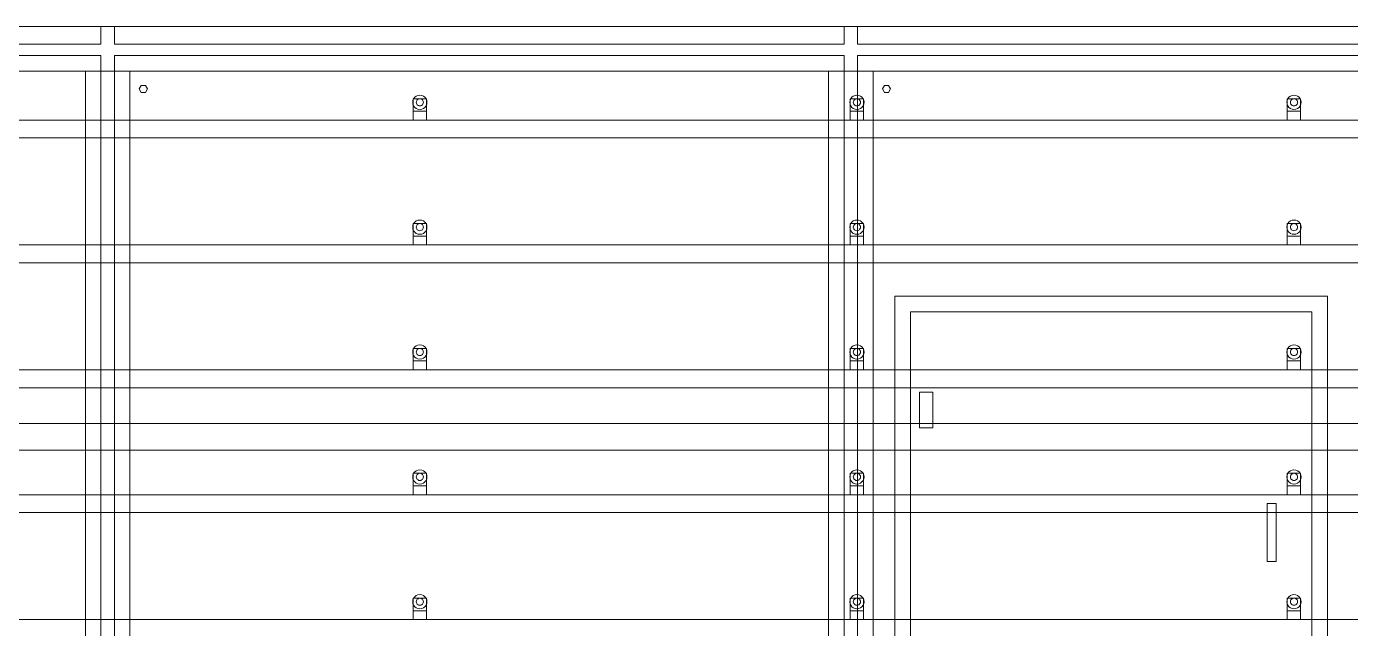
# Model space of a CAD drawing. Header units: millimetres. Extents: x -2500 to 58855, y -53268 to 6837.
# Drawn here: x 47535 to 50504, y 1650 to 3000 of the extents above; entities that cross this region are included whole.
import ezdxf

# ---------------------------------------------------------------- set-up
doc = ezdxf.new("R2010")
doc.units = ezdxf.units.MM
doc.layers.add('lateral_secador', color=7, linetype='Continuous', lineweight=0)

msp = doc.modelspace()

# ---------------------------------------------------------------- linework, layer by layer
at = {"layer": 'lateral_secador'}
for p, q in [((37717.116, 3000), (57717.116, 3000)), ((46065.449, 3000), (47702.116, 3000)), ((47702.116, 2960), (47702.116, 3000)), ((47732.116, 3000), (49368.783, 3000)), ((47732.116, 3000), (47732.116, 2960)), ((49368.783, 2960), (49368.783, 3000)), ((49398.783, 3000), (51035.449, 3000)), ((49398.783, 3000), (49398.783, 2960)), ((46065.449, 2960), (47702.116, 2960)), ((47732.116, 2960), (49368.783, 2960)), ((49398.783, 2960), (51035.449, 2960)), ((46065.449, 2935), (47702.116, 2935)), ((47702.116, 665), (47702.116, 2935)), ((47732.116, 2935), (49368.783, 2935)), ((47732.116, 2935), (47732.116, 665)), ((49368.783, 665), (49368.783, 2935)), ((49398.783, 2935), (51035.449, 2935)), ((49398.783, 2935), (49398.783, 665)), ((37717.116, 2900), (57717.116, 2900)), ((47667.116, 2900), (47767.116, 2900)), ((47667.116, 2900), (47667.116, 650)), ((47767.116, 650), (47767.116, 2900)), ((49333.783, 2900), (49433.783, 2900)), ((49333.783, 2900), (49333.783, 650)), ((49433.783, 650), (49433.783, 2900)), ((47788.116, 2860), (47792.616, 2867.794)), ((47792.616, 2852.206), (47788.116, 2860)), ((47792.616, 2867.794), (47801.616, 2867.794)), ((47801.616, 2852.206), (47792.616, 2852.206)), ((47801.616, 2867.794), (47806.116, 2860)), ((47806.116, 2860), (47801.616, 2852.206)), ((49454.783, 2860), (49459.283, 2867.794)), ((49459.283, 2852.206), (49454.783, 2860)), ((49459.283, 2867.794), (49468.283, 2867.794)), ((49468.283, 2852.206), (49459.283, 2852.206)), ((49468.283, 2867.794), (49472.783, 2860)), ((49472.783, 2860), (49468.283, 2852.206)), ((48401.661, 2834.141), (48401.116, 2830)), ((48401.116, 2830), (48401.661, 2825.859)), ((48403.259, 2838), (48401.661, 2834.141)), ((48401.661, 2825.859), (48403.259, 2822)), ((48402.116, 2838), (48432.116, 2838)), ((48402.116, 2838), (48402.116, 2810)), ((48405.802, 2841.314), (48403.259, 2838)), ((48403.259, 2822), (48405.802, 2818.686)), ((48409.116, 2843.856), (48405.802, 2841.314)), ((48412.975, 2845.455), (48409.116, 2843.856)), ((48409.388, 2832.071), (48409.116, 2830)), ((48409.116, 2830), (48409.388, 2827.929)), ((48410.188, 2834), (48409.388, 2832.071)), ((48409.388, 2827.929), (48410.188, 2826)), ((48411.459, 2835.657), (48410.188, 2834)), ((48410.188, 2826), (48411.459, 2824.343)), ((48413.116, 2836.928), (48411.459, 2835.657)), ((48411.459, 2824.343), (48413.116, 2823.072)), ((48417.116, 2846), (48412.975, 2845.455)), ((48415.045, 2837.727), (48413.116, 2836.928)), ((48413.116, 2823.072), (48415.045, 2822.273)), ((48417.116, 2838), (48415.045, 2837.727)), ((48415.045, 2822.273), (48417.116, 2822)), ((48421.257, 2845.455), (48417.116, 2846)), ((48419.186, 2837.727), (48417.116, 2838)), ((48417.116, 2822), (48419.186, 2822.273)), ((48421.116, 2836.928), (48419.186, 2837.727)), ((48419.186, 2822.273), (48421.116, 2823.072)), ((48422.773, 2835.657), (48421.116, 2836.928)), ((48421.116, 2823.072), (48422.773, 2824.343)), ((48425.116, 2843.856), (48421.257, 2845.455)), ((48424.044, 2834), (48422.773, 2835.657)), ((48422.773, 2824.343), (48424.044, 2826)), ((48424.843, 2832.071), (48424.044, 2834)), ((48424.044, 2826), (48424.843, 2827.929)), ((48425.116, 2830), (48424.843, 2832.071)), ((48424.843, 2827.929), (48425.116, 2830)), ((48428.43, 2841.314), (48425.116, 2843.856)), ((48430.972, 2838), (48428.43, 2841.314)), ((48428.43, 2818.686), (48430.972, 2822)), ((48432.571, 2834.141), (48430.972, 2838)), ((48430.972, 2822), (48432.571, 2825.859)), ((48432.116, 2810), (48432.116, 2838)), ((48433.116, 2830), (48432.571, 2834.141)), ((48432.571, 2825.859), (48433.116, 2830)), ((49381.661, 2834.141), (49381.116, 2830)), ((49381.116, 2830), (49381.661, 2825.859)), ((49383.259, 2838), (49381.661, 2834.141)), ((49381.661, 2825.859), (49383.259, 2822)), ((49382.116, 2838), (49412.116, 2838)), ((49382.116, 2838), (49382.116, 2810)), ((49385.802, 2841.314), (49383.259, 2838)), ((49383.259, 2822), (49385.802, 2818.686)), ((49389.116, 2843.856), (49385.802, 2841.314)), ((49392.975, 2845.455), (49389.116, 2843.856)), ((49389.388, 2832.071), (49389.116, 2830)), ((49389.116, 2830), (49389.388, 2827.929)), ((49390.188, 2834), (49389.388, 2832.071)), ((49389.388, 2827.929), (49390.188, 2826)), ((49391.459, 2835.657), (49390.188, 2834)), ((49390.188, 2826), (49391.459, 2824.343)), ((49393.116, 2836.928), (49391.459, 2835.657)), ((49391.459, 2824.343), (49393.116, 2823.072)), ((49397.116, 2846), (49392.975, 2845.455)), ((49395.045, 2837.727), (49393.116, 2836.928)), ((49393.116, 2823.072), (49395.045, 2822.273)), ((49397.116, 2838), (49395.045, 2837.727)), ((49395.045, 2822.273), (49397.116, 2822)), ((49401.257, 2845.455), (49397.116, 2846)), ((49399.186, 2837.727), (49397.116, 2838)), ((49397.116, 2822), (49399.186, 2822.273)), ((49401.116, 2836.928), (49399.186, 2837.727)), ((49399.186, 2822.273), (49401.116, 2823.072)), ((49402.773, 2835.657), (49401.116, 2836.928)), ((49401.116, 2823.072), (49402.773, 2824.343)), ((49405.116, 2843.856), (49401.257, 2845.455)), ((49404.044, 2834), (49402.773, 2835.657)), ((49402.773, 2824.343), (49404.044, 2826)), ((49404.843, 2832.071), (49404.044, 2834)), ((49404.044, 2826), (49404.843, 2827.929)), ((49405.116, 2830), (49404.843, 2832.071)), ((49404.843, 2827.929), (49405.116, 2830)), ((49408.43, 2841.314), (49405.116, 2843.856)), ((49410.972, 2838), (49408.43, 2841.314)), ((49408.43, 2818.686), (49410.972, 2822)), ((49412.571, 2834.141), (49410.972, 2838)), ((49410.972, 2822), (49412.571, 2825.859)), ((49412.116, 2810), (49412.116, 2838)), ((49413.116, 2830), (49412.571, 2834.141)), ((49412.571, 2825.859), (49413.116, 2830)), ((50361.661, 2834.141), (50361.116, 2830)), ((50361.116, 2830), (50361.661, 2825.859)), ((50363.259, 2838), (50361.661, 2834.141)), ((50361.661, 2825.859), (50363.259, 2822)), ((50362.116, 2838), (50392.116, 2838)), ((50362.116, 2838), (50362.116, 2810)), ((50365.802, 2841.314), (50363.259, 2838)), ((50363.259, 2822), (50365.802, 2818.686)), ((50369.116, 2843.856), (50365.802, 2841.314)), ((50372.975, 2845.455), (50369.116, 2843.856)), ((50369.388, 2832.071), (50369.116, 2830)), ((50369.116, 2830), (50369.388, 2827.929)), ((50370.188, 2834), (50369.388, 2832.071)), ((50369.388, 2827.929), (50370.188, 2826)), ((50371.459, 2835.657), (50370.188, 2834)), ((50370.188, 2826), (50371.459, 2824.343)), ((50373.116, 2836.928), (50371.459, 2835.657)), ((50371.459, 2824.343), (50373.116, 2823.072)), ((50377.116, 2846), (50372.975, 2845.455)), ((50375.045, 2837.727), (50373.116, 2836.928)), ((50373.116, 2823.072), (50375.045, 2822.273)), ((50377.116, 2838), (50375.045, 2837.727)), ((50375.045, 2822.273), (50377.116, 2822)), ((50381.257, 2845.455), (50377.116, 2846)), ((50379.186, 2837.727), (50377.116, 2838)), ((50377.116, 2822), (50379.186, 2822.273)), ((50381.116, 2836.928), (50379.186, 2837.727)), ((50379.186, 2822.273), (50381.116, 2823.072)), ((50382.773, 2835.657), (50381.116, 2836.928)), ((50381.116, 2823.072), (50382.773, 2824.343)), ((50385.116, 2843.856), (50381.257, 2845.455)), ((50384.044, 2834), (50382.773, 2835.657)), ((50382.773, 2824.343), (50384.044, 2826)), ((50384.843, 2832.071), (50384.044, 2834)), ((50384.044, 2826), (50384.843, 2827.929)), ((50385.116, 2830), (50384.843, 2832.071)), ((50384.843, 2827.929), (50385.116, 2830)), ((50388.43, 2841.314), (50385.116, 2843.856)), ((50390.972, 2838), (50388.43, 2841.314)), ((50388.43, 2818.686), (50390.972, 2822)), ((50392.571, 2834.141), (50390.972, 2838)), ((50390.972, 2822), (50392.571, 2825.859)), ((50392.116, 2810), (50392.116, 2838)), ((50393.116, 2830), (50392.571, 2834.141)), ((50392.571, 2825.859), (50393.116, 2830)), ((48402.116, 2810), (48432.116, 2810)), ((48402.116, 2810), (48402.116, 2790)), ((48405.802, 2818.686), (48409.116, 2816.144)), ((48409.116, 2816.144), (48412.975, 2814.545)), ((48412.975, 2814.545), (48417.116, 2814)), ((48417.116, 2814), (48421.257, 2814.545)), ((48421.257, 2814.545), (48425.116, 2816.144)), ((48425.116, 2816.144), (48428.43, 2818.686)), ((48432.116, 2790), (48432.116, 2810)), ((49382.116, 2810), (49412.116, 2810)), ((49382.116, 2810), (49382.116, 2790)), ((49385.802, 2818.686), (49389.116, 2816.144)), ((49389.116, 2816.144), (49392.975, 2814.545)), ((49392.975, 2814.545), (49397.116, 2814)), ((49397.116, 2814), (49401.257, 2814.545)), ((49401.257, 2814.545), (49405.116, 2816.144)), ((49405.116, 2816.144), (49408.43, 2818.686)), ((49412.116, 2790), (49412.116, 2810)), ((50362.116, 2810), (50392.116, 2810)), ((50362.116, 2810), (50362.116, 2790)), ((50365.802, 2818.686), (50369.116, 2816.144)), ((50369.116, 2816.144), (50372.975, 2814.545)), ((50372.975, 2814.545), (50377.116, 2814)), ((50377.116, 2814), (50381.257, 2814.545)), ((50381.257, 2814.545), (50385.116, 2816.144)), ((50385.116, 2816.144), (50388.43, 2818.686)), ((50392.116, 2790), (50392.116, 2810)), ((38067.116, 2790), (57367.116, 2790)), ((48402.116, 2790), (48432.116, 2790)), ((49382.116, 2790), (49412.116, 2790)), ((50362.116, 2790), (50392.116, 2790)), ((38067.116, 2750), (57367.116, 2750)), ((48401.661, 2554.141), (48401.116, 2550)), ((48403.259, 2558), (48401.661, 2554.141)), ((48402.116, 2558), (48432.116, 2558)), ((48402.116, 2558), (48402.116, 2530)), ((48405.802, 2561.314), (48403.259, 2558)), ((48409.116, 2563.856), (48405.802, 2561.314)), ((48412.975, 2565.455), (48409.116, 2563.856)), ((48410.188, 2554), (48409.388, 2552.071)), ((48411.459, 2555.657), (48410.188, 2554)), ((48413.116, 2556.928), (48411.459, 2555.657)), ((48417.116, 2566), (48412.975, 2565.455)), ((48415.045, 2557.727), (48413.116, 2556.928)), ((48417.116, 2558), (48415.045, 2557.727)), ((48421.257, 2565.455), (48417.116, 2566)), ((48419.186, 2557.727), (48417.116, 2558)), ((48421.116, 2556.928), (48419.186, 2557.727)), ((48422.773, 2555.657), (48421.116, 2556.928)), ((48425.116, 2563.856), (48421.257, 2565.455)), ((48424.044, 2554), (48422.773, 2555.657)), ((48424.843, 2552.071), (48424.044, 2554)), ((48428.43, 2561.314), (48425.116, 2563.856)), ((48430.972, 2558), (48428.43, 2561.314)), ((48432.571, 2554.141), (48430.972, 2558)), ((48432.116, 2530), (48432.116, 2558)), ((48433.116, 2550), (48432.571, 2554.141)), ((49381.661, 2554.141), (49381.116, 2550)), ((49383.259, 2558), (49381.661, 2554.141)), ((49382.116, 2558), (49412.116, 2558)), ((49382.116, 2558), (49382.116, 2530)), ((49385.802, 2561.314), (49383.259, 2558)), ((49389.116, 2563.856), (49385.802, 2561.314)), ((49392.975, 2565.455), (49389.116, 2563.856)), ((49390.188, 2554), (49389.388, 2552.071)), ((49391.459, 2555.657), (49390.188, 2554)), ((49393.116, 2556.928), (49391.459, 2555.657)), ((49397.116, 2566), (49392.975, 2565.455)), ((49395.045, 2557.727), (49393.116, 2556.928)), ((49397.116, 2558), (49395.045, 2557.727)), ((49401.257, 2565.455), (49397.116, 2566)), ((49399.186, 2557.727), (49397.116, 2558)), ((49401.116, 2556.928), (49399.186, 2557.727)), ((49402.773, 2555.657), (49401.116, 2556.928)), ((49405.116, 2563.856), (49401.257, 2565.455)), ((49404.044, 2554), (49402.773, 2555.657)), ((49404.843, 2552.071), (49404.044, 2554)), ((49408.43, 2561.314), (49405.116, 2563.856)), ((49410.972, 2558), (49408.43, 2561.314)), ((49412.571, 2554.141), (49410.972, 2558)), ((49412.116, 2530), (49412.116, 2558)), ((49413.116, 2550), (49412.571, 2554.141)), ((50361.661, 2554.141), (50361.116, 2550)), ((50363.259, 2558), (50361.661, 2554.141)), ((50362.116, 2558), (50392.116, 2558)), ((50362.116, 2558), (50362.116, 2530)), ((50365.802, 2561.314), (50363.259, 2558)), ((50369.116, 2563.856), (50365.802, 2561.314)), ((50372.975, 2565.455), (50369.116, 2563.856)), ((50370.188, 2554), (50369.388, 2552.071)), ((50371.459, 2555.657), (50370.188, 2554)), ((50373.116, 2556.928), (50371.459, 2555.657)), ((50377.116, 2566), (50372.975, 2565.455)), ((50375.045, 2557.727), (50373.116, 2556.928)), ((50377.116, 2558), (50375.045, 2557.727)), ((50381.257, 2565.455), (50377.116, 2566)), ((50379.186, 2557.727), (50377.116, 2558)), ((50381.116, 2556.928), (50379.186, 2557.727)), ((50382.773, 2555.657), (50381.116, 2556.928)), ((50385.116, 2563.856), (50381.257, 2565.455)), ((50384.044, 2554), (50382.773, 2555.657)), ((50384.843, 2552.071), (50384.044, 2554)), ((50388.43, 2561.314), (50385.116, 2563.856)), ((50390.972, 2558), (50388.43, 2561.314)), ((50392.571, 2554.141), (50390.972, 2558)), ((50392.116, 2530), (50392.116, 2558)), ((50393.116, 2550), (50392.571, 2554.141)), ((48401.116, 2550), (48401.661, 2545.859)), ((48401.661, 2545.859), (48403.259, 2542)), ((48402.116, 2530), (48432.116, 2530)), ((48402.116, 2530), (48402.116, 2510)), ((48403.259, 2542), (48405.802, 2538.686)), ((48405.802, 2538.686), (48409.116, 2536.144)), ((48409.388, 2552.071), (48409.116, 2550)), ((48409.116, 2550), (48409.388, 2547.929)), ((48409.116, 2536.144), (48412.975, 2534.545)), ((48409.388, 2547.929), (48410.188, 2546)), ((48410.188, 2546), (48411.459, 2544.343)), ((48411.459, 2544.343), (48413.116, 2543.072)), ((48412.975, 2534.545), (48417.116, 2534)), ((48413.116, 2543.072), (48415.045, 2542.273)), ((48415.045, 2542.273), (48417.116, 2542)), ((48417.116, 2542), (48419.186, 2542.273)), ((48417.116, 2534), (48421.257, 2534.545)), ((48419.186, 2542.273), (48421.116, 2543.072)), ((48421.116, 2543.072), (48422.773, 2544.343)), ((48421.257, 2534.545), (48425.116, 2536.144)), ((48422.773, 2544.343), (48424.044, 2546)), ((48424.044, 2546), (48424.843, 2547.929)), ((48425.116, 2550), (48424.843, 2552.071)), ((48424.843, 2547.929), (48425.116, 2550)), ((48425.116, 2536.144), (48428.43, 2538.686)), ((48428.43, 2538.686), (48430.972, 2542)), ((48430.972, 2542), (48432.571, 2545.859)), ((48432.116, 2510), (48432.116, 2530)), ((48432.571, 2545.859), (48433.116, 2550)), ((49381.116, 2550), (49381.661, 2545.859)), ((49381.661, 2545.859), (49383.259, 2542)), ((49382.116, 2530), (49412.116, 2530)), ((49382.116, 2530), (49382.116, 2510)), ((49383.259, 2542), (49385.802, 2538.686)), ((49385.802, 2538.686), (49389.116, 2536.144)), ((49389.388, 2552.071), (49389.116, 2550)), ((49389.116, 2550), (49389.388, 2547.929)), ((49389.116, 2536.144), (49392.975, 2534.545)), ((49389.388, 2547.929), (49390.188, 2546)), ((49390.188, 2546), (49391.459, 2544.343)), ((49391.459, 2544.343), (49393.116, 2543.072)), ((49392.975, 2534.545), (49397.116, 2534)), ((49393.116, 2543.072), (49395.045, 2542.273)), ((49395.045, 2542.273), (49397.116, 2542)), ((49397.116, 2542), (49399.186, 2542.273)), ((49397.116, 2534), (49401.257, 2534.545)), ((49399.186, 2542.273), (49401.116, 2543.072)), ((49401.116, 2543.072), (49402.773, 2544.343)), ((49401.257, 2534.545), (49405.116, 2536.144)), ((49402.773, 2544.343), (49404.044, 2546)), ((49404.044, 2546), (49404.843, 2547.929)), ((49405.116, 2550), (49404.843, 2552.071)), ((49404.843, 2547.929), (49405.116, 2550)), ((49405.116, 2536.144), (49408.43, 2538.686)), ((49408.43, 2538.686), (49410.972, 2542)), ((49410.972, 2542), (49412.571, 2545.859)), ((49412.116, 2510), (49412.116, 2530)), ((49412.571, 2545.859), (49413.116, 2550)), ((50361.116, 2550), (50361.661, 2545.859)), ((50361.661, 2545.859), (50363.259, 2542)), ((50362.116, 2530), (50392.116, 2530)), ((50362.116, 2530), (50362.116, 2510)), ((50363.259, 2542), (50365.802, 2538.686)), ((50365.802, 2538.686), (50369.116, 2536.144)), ((50369.388, 2552.071), (50369.116, 2550)), ((50369.116, 2550), (50369.388, 2547.929)), ((50369.116, 2536.144), (50372.975, 2534.545)), ((50369.388, 2547.929), (50370.188, 2546)), ((50370.188, 2546), (50371.459, 2544.343)), ((50371.459, 2544.343), (50373.116, 2543.072)), ((50372.975, 2534.545), (50377.116, 2534)), ((50373.116, 2543.072), (50375.045, 2542.273)), ((50375.045, 2542.273), (50377.116, 2542)), ((50377.116, 2542), (50379.186, 2542.273)), ((50377.116, 2534), (50381.257, 2534.545)), ((50379.186, 2542.273), (50381.116, 2543.072)), ((50381.116, 2543.072), (50382.773, 2544.343)), ((50381.257, 2534.545), (50385.116, 2536.144)), ((50382.773, 2544.343), (50384.044, 2546)), ((50384.044, 2546), (50384.843, 2547.929)), ((50385.116, 2550), (50384.843, 2552.071)), ((50384.843, 2547.929), (50385.116, 2550)), ((50385.116, 2536.144), (50388.43, 2538.686)), ((50388.43, 2538.686), (50390.972, 2542)), ((50390.972, 2542), (50392.571, 2545.859)), ((50392.116, 2510), (50392.116, 2530)), ((50392.571, 2545.859), (50393.116, 2550)), ((38067.116, 2510), (57367.116, 2510)), ((48402.116, 2510), (48432.116, 2510)), ((49382.116, 2510), (49412.116, 2510)), ((50362.116, 2510), (50392.116, 2510)), ((38067.116, 2470), (57367.116, 2470)), ((49482.116, 2395), (50452.116, 2395)), ((49482.116, 2395), (49482.116, 1375)), ((50452.116, 1375), (50452.116, 2395)), ((49517.116, 2360), (50417.116, 2360)), ((49517.116, 2360), (49517.116, 1410)), ((50417.116, 1410), (50417.116, 2360)), ((48417.116, 2286), (48412.975, 2285.455)), ((48421.257, 2285.455), (48417.116, 2286)), ((49397.116, 2286), (49392.975, 2285.455)), ((49401.257, 2285.455), (49397.116, 2286)), ((50377.116, 2286), (50372.975, 2285.455)), ((50381.257, 2285.455), (50377.116, 2286)), ((48401.661, 2274.141), (48401.116, 2270)), ((48401.116, 2270), (48401.661, 2265.859)), ((48403.259, 2278), (48401.661, 2274.141)), ((48401.661, 2265.859), (48403.259, 2262)), ((48402.116, 2278), (48432.116, 2278)), ((48402.116, 2278), (48402.116, 2250)), ((48405.802, 2281.314), (48403.259, 2278)), ((48403.259, 2262), (48405.802, 2258.686)), ((48409.116, 2283.856), (48405.802, 2281.314)), ((48405.802, 2258.686), (48409.116, 2256.144)), ((48412.975, 2285.455), (48409.116, 2283.856)), ((48409.388, 2272.071), (48409.116, 2270)), ((48409.116, 2270), (48409.388, 2267.929)), ((48410.188, 2274), (48409.388, 2272.071)), ((48409.388, 2267.929), (48410.188, 2266)), ((48411.459, 2275.657), (48410.188, 2274)), ((48410.188, 2266), (48411.459, 2264.343)), ((48413.116, 2276.928), (48411.459, 2275.657)), ((48411.459, 2264.343), (48413.116, 2263.072)), ((48415.045, 2277.727), (48413.116, 2276.928)), ((48413.116, 2263.072), (48415.045, 2262.273)), ((48417.116, 2278), (48415.045, 2277.727)), ((48415.045, 2262.273), (48417.116, 2262)), ((48419.186, 2277.727), (48417.116, 2278)), ((48417.116, 2262), (48419.186, 2262.273)), ((48421.116, 2276.928), (48419.186, 2277.727)), ((48419.186, 2262.273), (48421.116, 2263.072)), ((48422.773, 2275.657), (48421.116, 2276.928)), ((48421.116, 2263.072), (48422.773, 2264.343)), ((48425.116, 2283.856), (48421.257, 2285.455)), ((48424.044, 2274), (48422.773, 2275.657)), ((48422.773, 2264.343), (48424.044, 2266)), ((48424.843, 2272.071), (48424.044, 2274)), ((48424.044, 2266), (48424.843, 2267.929)), ((48425.116, 2270), (48424.843, 2272.071)), ((48424.843, 2267.929), (48425.116, 2270)), ((48428.43, 2281.314), (48425.116, 2283.856)), ((48425.116, 2256.144), (48428.43, 2258.686)), ((48430.972, 2278), (48428.43, 2281.314)), ((48428.43, 2258.686), (48430.972, 2262)), ((48432.571, 2274.141), (48430.972, 2278)), ((48430.972, 2262), (48432.571, 2265.859)), ((48432.116, 2250), (48432.116, 2278)), ((48433.116, 2270), (48432.571, 2274.141)), ((48432.571, 2265.859), (48433.116, 2270)), ((49381.661, 2274.141), (49381.116, 2270)), ((49381.116, 2270), (49381.661, 2265.859)), ((49383.259, 2278), (49381.661, 2274.141)), ((49381.661, 2265.859), (49383.259, 2262)), ((49382.116, 2278), (49412.116, 2278)), ((49382.116, 2278), (49382.116, 2250)), ((49385.802, 2281.314), (49383.259, 2278)), ((49383.259, 2262), (49385.802, 2258.686)), ((49389.116, 2283.856), (49385.802, 2281.314)), ((49385.802, 2258.686), (49389.116, 2256.144)), ((49392.975, 2285.455), (49389.116, 2283.856)), ((49389.388, 2272.071), (49389.116, 2270)), ((49389.116, 2270), (49389.388, 2267.929)), ((49390.188, 2274), (49389.388, 2272.071)), ((49389.388, 2267.929), (49390.188, 2266)), ((49391.459, 2275.657), (49390.188, 2274)), ((49390.188, 2266), (49391.459, 2264.343)), ((49393.116, 2276.928), (49391.459, 2275.657)), ((49391.459, 2264.343), (49393.116, 2263.072)), ((49395.045, 2277.727), (49393.116, 2276.928)), ((49393.116, 2263.072), (49395.045, 2262.273)), ((49397.116, 2278), (49395.045, 2277.727)), ((49395.045, 2262.273), (49397.116, 2262)), ((49399.186, 2277.727), (49397.116, 2278)), ((49397.116, 2262), (49399.186, 2262.273)), ((49401.116, 2276.928), (49399.186, 2277.727)), ((49399.186, 2262.273), (49401.116, 2263.072)), ((49402.773, 2275.657), (49401.116, 2276.928)), ((49401.116, 2263.072), (49402.773, 2264.343)), ((49405.116, 2283.856), (49401.257, 2285.455)), ((49404.044, 2274), (49402.773, 2275.657)), ((49402.773, 2264.343), (49404.044, 2266)), ((49404.843, 2272.071), (49404.044, 2274)), ((49404.044, 2266), (49404.843, 2267.929)), ((49405.116, 2270), (49404.843, 2272.071)), ((49404.843, 2267.929), (49405.116, 2270)), ((49408.43, 2281.314), (49405.116, 2283.856)), ((49405.116, 2256.144), (49408.43, 2258.686)), ((49410.972, 2278), (49408.43, 2281.314)), ((49408.43, 2258.686), (49410.972, 2262)), ((49412.571, 2274.141), (49410.972, 2278)), ((49410.972, 2262), (49412.571, 2265.859)), ((49412.116, 2250), (49412.116, 2278)), ((49413.116, 2270), (49412.571, 2274.141)), ((49412.571, 2265.859), (49413.116, 2270)), ((50361.661, 2274.141), (50361.116, 2270)), ((50361.116, 2270), (50361.661, 2265.859)), ((50363.259, 2278), (50361.661, 2274.141)), ((50361.661, 2265.859), (50363.259, 2262)), ((50362.116, 2278), (50392.116, 2278)), ((50362.116, 2278), (50362.116, 2250)), ((50365.802, 2281.314), (50363.259, 2278)), ((50363.259, 2262), (50365.802, 2258.686)), ((50369.116, 2283.856), (50365.802, 2281.314)), ((50365.802, 2258.686), (50369.116, 2256.144)), ((50372.975, 2285.455), (50369.116, 2283.856)), ((50369.388, 2272.071), (50369.116, 2270)), ((50369.116, 2270), (50369.388, 2267.929)), ((50370.188, 2274), (50369.388, 2272.071)), ((50369.388, 2267.929), (50370.188, 2266)), ((50371.459, 2275.657), (50370.188, 2274)), ((50370.188, 2266), (50371.459, 2264.343)), ((50373.116, 2276.928), (50371.459, 2275.657)), ((50371.459, 2264.343), (50373.116, 2263.072)), ((50375.045, 2277.727), (50373.116, 2276.928)), ((50373.116, 2263.072), (50375.045, 2262.273)), ((50377.116, 2278), (50375.045, 2277.727)), ((50375.045, 2262.273), (50377.116, 2262)), ((50379.186, 2277.727), (50377.116, 2278)), ((50377.116, 2262), (50379.186, 2262.273)), ((50381.116, 2276.928), (50379.186, 2277.727)), ((50379.186, 2262.273), (50381.116, 2263.072)), ((50382.773, 2275.657), (50381.116, 2276.928)), ((50381.116, 2263.072), (50382.773, 2264.343)), ((50385.116, 2283.856), (50381.257, 2285.455)), ((50384.044, 2274), (50382.773, 2275.657)), ((50382.773, 2264.343), (50384.044, 2266)), ((50384.843, 2272.071), (50384.044, 2274)), ((50384.044, 2266), (50384.843, 2267.929)), ((50385.116, 2270), (50384.843, 2272.071)), ((50384.843, 2267.929), (50385.116, 2270)), ((50388.43, 2281.314), (50385.116, 2283.856)), ((50385.116, 2256.144), (50388.43, 2258.686)), ((50390.972, 2278), (50388.43, 2281.314)), ((50388.43, 2258.686), (50390.972, 2262)), ((50392.571, 2274.141), (50390.972, 2278)), ((50390.972, 2262), (50392.571, 2265.859)), ((50392.116, 2250), (50392.116, 2278)), ((50393.116, 2270), (50392.571, 2274.141)), ((50392.571, 2265.859), (50393.116, 2270)), ((38067.116, 2230), (57367.116, 2230)), ((48402.116, 2250), (48432.116, 2250)), ((48402.116, 2250), (48402.116, 2230)), ((48402.116, 2230), (48432.116, 2230)), ((48409.116, 2256.144), (48412.975, 2254.545)), ((48412.975, 2254.545), (48417.116, 2254)), ((48417.116, 2254), (48421.257, 2254.545)), ((48421.257, 2254.545), (48425.116, 2256.144)), ((48432.116, 2230), (48432.116, 2250)), ((49382.116, 2250), (49412.116, 2250)), ((49382.116, 2250), (49382.116, 2230)), ((49382.116, 2230), (49412.116, 2230)), ((49389.116, 2256.144), (49392.975, 2254.545)), ((49392.975, 2254.545), (49397.116, 2254)), ((49397.116, 2254), (49401.257, 2254.545)), ((49401.257, 2254.545), (49405.116, 2256.144)), ((49412.116, 2230), (49412.116, 2250)), ((50362.116, 2250), (50392.116, 2250)), ((50362.116, 2250), (50362.116, 2230)), ((50362.116, 2230), (50392.116, 2230)), ((50369.116, 2256.144), (50372.975, 2254.545)), ((50372.975, 2254.545), (50377.116, 2254)), ((50377.116, 2254), (50381.257, 2254.545)), ((50381.257, 2254.545), (50385.116, 2256.144)), ((50392.116, 2230), (50392.116, 2250)), ((38067.116, 2190), (57367.116, 2190)), ((49537.116, 2180), (49567.116, 2180)), ((49537.116, 2180), (49537.116, 2100)), ((49567.116, 2100), (49567.116, 2180)), ((37717.116, 2110), (57717.116, 2110)), ((49537.116, 2100), (49567.116, 2100)), ((37717.116, 2050), (57717.116, 2050)), ((48401.661, 1994.141), (48401.116, 1990)), ((48401.116, 1990), (48401.661, 1985.859)), ((48403.259, 1998), (48401.661, 1994.141)), ((48402.116, 1998), (48432.116, 1998)), ((48402.116, 1998), (48402.116, 1970)), ((48405.802, 2001.314), (48403.259, 1998)), ((48409.116, 2003.856), (48405.802, 2001.314)), ((48412.975, 2005.455), (48409.116, 2003.856)), ((48409.388, 1992.071), (48409.116, 1990)), ((48409.116, 1990), (48409.388, 1987.929)), ((48410.188, 1994), (48409.388, 1992.071)), ((48411.459, 1995.657), (48410.188, 1994)), ((48413.116, 1996.928), (48411.459, 1995.657)), ((48417.116, 2006), (48412.975, 2005.455)), ((48415.045, 1997.727), (48413.116, 1996.928)), ((48417.116, 1998), (48415.045, 1997.727)), ((48421.257, 2005.455), (48417.116, 2006)), ((48419.186, 1997.727), (48417.116, 1998)), ((48421.116, 1996.928), (48419.186, 1997.727)), ((48422.773, 1995.657), (48421.116, 1996.928)), ((48425.116, 2003.856), (48421.257, 2005.455)), ((48424.044, 1994), (48422.773, 1995.657)), ((48424.843, 1992.071), (48424.044, 1994)), ((48425.116, 1990), (48424.843, 1992.071)), ((48424.843, 1987.929), (48425.116, 1990)), ((48428.43, 2001.314), (48425.116, 2003.856)), ((48430.972, 1998), (48428.43, 2001.314)), ((48432.571, 1994.141), (48430.972, 1998)), ((48432.116, 1970), (48432.116, 1998)), ((48433.116, 1990), (48432.571, 1994.141)), ((48432.571, 1985.859), (48433.116, 1990)), ((49381.661, 1994.141), (49381.116, 1990)), ((49381.116, 1990), (49381.661, 1985.859)), ((49383.259, 1998), (49381.661, 1994.141)), ((49382.116, 1998), (49412.116, 1998)), ((49382.116, 1998), (49382.116, 1970)), ((49385.802, 2001.314), (49383.259, 1998)), ((49389.116, 2003.856), (49385.802, 2001.314)), ((49392.975, 2005.455), (49389.116, 2003.856)), ((49389.388, 1992.071), (49389.116, 1990)), ((49389.116, 1990), (49389.388, 1987.929)), ((49390.188, 1994), (49389.388, 1992.071)), ((49391.459, 1995.657), (49390.188, 1994)), ((49393.116, 1996.928), (49391.459, 1995.657)), ((49397.116, 2006), (49392.975, 2005.455)), ((49395.045, 1997.727), (49393.116, 1996.928)), ((49397.116, 1998), (49395.045, 1997.727)), ((49401.257, 2005.455), (49397.116, 2006)), ((49399.186, 1997.727), (49397.116, 1998)), ((49401.116, 1996.928), (49399.186, 1997.727)), ((49402.773, 1995.657), (49401.116, 1996.928)), ((49405.116, 2003.856), (49401.257, 2005.455)), ((49404.044, 1994), (49402.773, 1995.657)), ((49404.843, 1992.071), (49404.044, 1994)), ((49405.116, 1990), (49404.843, 1992.071)), ((49404.843, 1987.929), (49405.116, 1990)), ((49408.43, 2001.314), (49405.116, 2003.856)), ((49410.972, 1998), (49408.43, 2001.314)), ((49412.571, 1994.141), (49410.972, 1998)), ((49412.116, 1970), (49412.116, 1998)), ((49413.116, 1990), (49412.571, 1994.141)), ((49412.571, 1985.859), (49413.116, 1990)), ((50361.661, 1994.141), (50361.116, 1990)), ((50361.116, 1990), (50361.661, 1985.859)), ((50363.259, 1998), (50361.661, 1994.141)), ((50362.116, 1998), (50392.116, 1998)), ((50362.116, 1998), (50362.116, 1970)), ((50365.802, 2001.314), (50363.259, 1998)), ((50369.116, 2003.856), (50365.802, 2001.314)), ((50372.975, 2005.455), (50369.116, 2003.856)), ((50369.388, 1992.071), (50369.116, 1990)), ((50369.116, 1990), (50369.388, 1987.929)), ((50370.188, 1994), (50369.388, 1992.071)), ((50371.459, 1995.657), (50370.188, 1994)), ((50373.116, 1996.928), (50371.459, 1995.657)), ((50377.116, 2006), (50372.975, 2005.455)), ((50375.045, 1997.727), (50373.116, 1996.928)), ((50377.116, 1998), (50375.045, 1997.727)), ((50381.257, 2005.455), (50377.116, 2006)), ((50379.186, 1997.727), (50377.116, 1998)), ((50381.116, 1996.928), (50379.186, 1997.727)), ((50382.773, 1995.657), (50381.116, 1996.928)), ((50385.116, 2003.856), (50381.257, 2005.455)), ((50384.044, 1994), (50382.773, 1995.657)), ((50384.843, 1992.071), (50384.044, 1994)), ((50385.116, 1990), (50384.843, 1992.071)), ((50384.843, 1987.929), (50385.116, 1990)), ((50388.43, 2001.314), (50385.116, 2003.856)), ((50390.972, 1998), (50388.43, 2001.314)), ((50392.571, 1994.141), (50390.972, 1998)), ((50392.116, 1970), (50392.116, 1998)), ((50393.116, 1990), (50392.571, 1994.141)), ((50392.571, 1985.859), (50393.116, 1990)), ((48401.661, 1985.859), (48403.259, 1982)), ((48402.116, 1970), (48432.116, 1970)), ((48402.116, 1970), (48402.116, 1950)), ((48403.259, 1982), (48405.802, 1978.686)), ((48405.802, 1978.686), (48409.116, 1976.144)), ((48409.116, 1976.144), (48412.975, 1974.545)), ((48409.388, 1987.929), (48410.188, 1986)), ((48410.188, 1986), (48411.459, 1984.343)), ((48411.459, 1984.343), (48413.116, 1983.072)), ((48412.975, 1974.545), (48417.116, 1974)), ((48413.116, 1983.072), (48415.045, 1982.273)), ((48415.045, 1982.273), (48417.116, 1982)), ((48417.116, 1982), (48419.186, 1982.273)), ((48417.116, 1974), (48421.257, 1974.545)), ((48419.186, 1982.273), (48421.116, 1983.072)), ((48421.116, 1983.072), (48422.773, 1984.343)), ((48421.257, 1974.545), (48425.116, 1976.144)), ((48422.773, 1984.343), (48424.044, 1986)), ((48424.044, 1986), (48424.843, 1987.929)), ((48425.116, 1976.144), (48428.43, 1978.686)), ((48428.43, 1978.686), (48430.972, 1982)), ((48430.972, 1982), (48432.571, 1985.859)), ((48432.116, 1950), (48432.116, 1970)), ((49381.661, 1985.859), (49383.259, 1982)), ((49382.116, 1970), (49412.116, 1970)), ((49382.116, 1970), (49382.116, 1950)), ((49383.259, 1982), (49385.802, 1978.686)), ((49385.802, 1978.686), (49389.116, 1976.144)), ((49389.116, 1976.144), (49392.975, 1974.545)), ((49389.388, 1987.929), (49390.188, 1986)), ((49390.188, 1986), (49391.459, 1984.343)), ((49391.459, 1984.343), (49393.116, 1983.072)), ((49392.975, 1974.545), (49397.116, 1974)), ((49393.116, 1983.072), (49395.045, 1982.273)), ((49395.045, 1982.273), (49397.116, 1982)), ((49397.116, 1982), (49399.186, 1982.273)), ((49397.116, 1974), (49401.257, 1974.545)), ((49399.186, 1982.273), (49401.116, 1983.072)), ((49401.116, 1983.072), (49402.773, 1984.343)), ((49401.257, 1974.545), (49405.116, 1976.144)), ((49402.773, 1984.343), (49404.044, 1986)), ((49404.044, 1986), (49404.843, 1987.929)), ((49405.116, 1976.144), (49408.43, 1978.686)), ((49408.43, 1978.686), (49410.972, 1982)), ((49410.972, 1982), (49412.571, 1985.859)), ((49412.116, 1950), (49412.116, 1970)), ((50361.661, 1985.859), (50363.259, 1982)), ((50362.116, 1970), (50392.116, 1970)), ((50362.116, 1970), (50362.116, 1950)), ((50363.259, 1982), (50365.802, 1978.686)), ((50365.802, 1978.686), (50369.116, 1976.144)), ((50369.116, 1976.144), (50372.975, 1974.545)), ((50369.388, 1987.929), (50370.188, 1986)), ((50370.188, 1986), (50371.459, 1984.343)), ((50371.459, 1984.343), (50373.116, 1983.072)), ((50372.975, 1974.545), (50377.116, 1974)), ((50373.116, 1983.072), (50375.045, 1982.273)), ((50375.045, 1982.273), (50377.116, 1982)), ((50377.116, 1982), (50379.186, 1982.273)), ((50377.116, 1974), (50381.257, 1974.545)), ((50379.186, 1982.273), (50381.116, 1983.072)), ((50381.116, 1983.072), (50382.773, 1984.343)), ((50381.257, 1974.545), (50385.116, 1976.144)), ((50382.773, 1984.343), (50384.044, 1986)), ((50384.044, 1986), (50384.843, 1987.929)), ((50385.116, 1976.144), (50388.43, 1978.686)), ((50388.43, 1978.686), (50390.972, 1982)), ((50390.972, 1982), (50392.571, 1985.859)), ((50392.116, 1950), (50392.116, 1970)), ((38067.116, 1950), (57367.116, 1950)), ((48402.116, 1950), (48432.116, 1950)), ((49382.116, 1950), (49412.116, 1950)), ((50317.116, 1930), (50337.116, 1930)), ((50317.116, 1930), (50317.116, 1800)), ((50337.116, 1800), (50337.116, 1930)), ((50362.116, 1950), (50392.116, 1950)), ((38067.116, 1910), (57367.116, 1910)), ((50317.116, 1800), (50337.116, 1800)), ((48409.116, 1723.856), (48405.802, 1721.314)), ((48412.975, 1725.455), (48409.116, 1723.856)), ((48417.116, 1726), (48412.975, 1725.455)), ((48421.257, 1725.455), (48417.116, 1726)), ((48425.116, 1723.856), (48421.257, 1725.455)), ((48428.43, 1721.314), (48425.116, 1723.856)), ((49389.116, 1723.856), (49385.802, 1721.314)), ((49392.975, 1725.455), (49389.116, 1723.856)), ((49397.116, 1726), (49392.975, 1725.455)), ((49401.257, 1725.455), (49397.116, 1726)), ((49405.116, 1723.856), (49401.257, 1725.455)), ((49408.43, 1721.314), (49405.116, 1723.856)), ((50369.116, 1723.856), (50365.802, 1721.314)), ((50372.975, 1725.455), (50369.116, 1723.856)), ((50377.116, 1726), (50372.975, 1725.455)), ((50381.257, 1725.455), (50377.116, 1726)), ((50385.116, 1723.856), (50381.257, 1725.455)), ((50388.43, 1721.314), (50385.116, 1723.856)), ((48401.661, 1714.141), (48401.116, 1710)), ((48401.116, 1710), (48401.661, 1705.859)), ((48403.259, 1718), (48401.661, 1714.141)), ((48401.661, 1705.859), (48403.259, 1702)), ((48402.116, 1718), (48432.116, 1718)), ((48402.116, 1718), (48402.116, 1690)), ((48405.802, 1721.314), (48403.259, 1718)), ((48403.259, 1702), (48405.802, 1698.686)), ((48405.802, 1698.686), (48409.116, 1696.144)), ((48409.388, 1712.071), (48409.116, 1710)), ((48409.116, 1710), (48409.388, 1707.929)), ((48409.116, 1696.144), (48412.975, 1694.545)), ((48410.188, 1714), (48409.388, 1712.071)), ((48409.388, 1707.929), (48410.188, 1706)), ((48411.459, 1715.657), (48410.188, 1714)), ((48410.188, 1706), (48411.459, 1704.343)), ((48413.116, 1716.928), (48411.459, 1715.657)), ((48411.459, 1704.343), (48413.116, 1703.072)), ((48412.975, 1694.545), (48417.116, 1694)), ((48415.045, 1717.727), (48413.116, 1716.928)), ((48413.116, 1703.072), (48415.045, 1702.273)), ((48417.116, 1718), (48415.045, 1717.727)), ((48415.045, 1702.273), (48417.116, 1702)), ((48419.186, 1717.727), (48417.116, 1718)), ((48417.116, 1702), (48419.186, 1702.273)), ((48417.116, 1694), (48421.257, 1694.545)), ((48421.116, 1716.928), (48419.186, 1717.727)), ((48419.186, 1702.273), (48421.116, 1703.072)), ((48422.773, 1715.657), (48421.116, 1716.928)), ((48421.116, 1703.072), (48422.773, 1704.343)), ((48421.257, 1694.545), (48425.116, 1696.144)), ((48424.044, 1714), (48422.773, 1715.657)), ((48422.773, 1704.343), (48424.044, 1706)), ((48424.843, 1712.071), (48424.044, 1714)), ((48424.044, 1706), (48424.843, 1707.929)), ((48425.116, 1710), (48424.843, 1712.071)), ((48424.843, 1707.929), (48425.116, 1710)), ((48425.116, 1696.144), (48428.43, 1698.686)), ((48430.972, 1718), (48428.43, 1721.314)), ((48428.43, 1698.686), (48430.972, 1702)), ((48432.571, 1714.141), (48430.972, 1718)), ((48430.972, 1702), (48432.571, 1705.859)), ((48432.116, 1690), (48432.116, 1718)), ((48433.116, 1710), (48432.571, 1714.141)), ((48432.571, 1705.859), (48433.116, 1710)), ((49381.661, 1714.141), (49381.116, 1710)), ((49381.116, 1710), (49381.661, 1705.859)), ((49383.259, 1718), (49381.661, 1714.141)), ((49381.661, 1705.859), (49383.259, 1702)), ((49382.116, 1718), (49412.116, 1718)), ((49382.116, 1718), (49382.116, 1690)), ((49385.802, 1721.314), (49383.259, 1718)), ((49383.259, 1702), (49385.802, 1698.686)), ((49385.802, 1698.686), (49389.116, 1696.144)), ((49389.388, 1712.071), (49389.116, 1710)), ((49389.116, 1710), (49389.388, 1707.929)), ((49389.116, 1696.144), (49392.975, 1694.545)), ((49390.188, 1714), (49389.388, 1712.071)), ((49389.388, 1707.929), (49390.188, 1706)), ((49391.459, 1715.657), (49390.188, 1714)), ((49390.188, 1706), (49391.459, 1704.343)), ((49393.116, 1716.928), (49391.459, 1715.657)), ((49391.459, 1704.343), (49393.116, 1703.072)), ((49392.975, 1694.545), (49397.116, 1694)), ((49395.045, 1717.727), (49393.116, 1716.928)), ((49393.116, 1703.072), (49395.045, 1702.273)), ((49397.116, 1718), (49395.045, 1717.727)), ((49395.045, 1702.273), (49397.116, 1702)), ((49399.186, 1717.727), (49397.116, 1718)), ((49397.116, 1702), (49399.186, 1702.273)), ((49397.116, 1694), (49401.257, 1694.545)), ((49401.116, 1716.928), (49399.186, 1717.727)), ((49399.186, 1702.273), (49401.116, 1703.072)), ((49402.773, 1715.657), (49401.116, 1716.928)), ((49401.116, 1703.072), (49402.773, 1704.343)), ((49401.257, 1694.545), (49405.116, 1696.144)), ((49404.044, 1714), (49402.773, 1715.657)), ((49402.773, 1704.343), (49404.044, 1706)), ((49404.843, 1712.071), (49404.044, 1714)), ((49404.044, 1706), (49404.843, 1707.929)), ((49405.116, 1710), (49404.843, 1712.071)), ((49404.843, 1707.929), (49405.116, 1710)), ((49405.116, 1696.144), (49408.43, 1698.686)), ((49410.972, 1718), (49408.43, 1721.314)), ((49408.43, 1698.686), (49410.972, 1702)), ((49412.571, 1714.141), (49410.972, 1718)), ((49410.972, 1702), (49412.571, 1705.859)), ((49412.116, 1690), (49412.116, 1718)), ((49413.116, 1710), (49412.571, 1714.141)), ((49412.571, 1705.859), (49413.116, 1710)), ((50361.661, 1714.141), (50361.116, 1710)), ((50361.116, 1710), (50361.661, 1705.859)), ((50363.259, 1718), (50361.661, 1714.141)), ((50361.661, 1705.859), (50363.259, 1702)), ((50362.116, 1718), (50392.116, 1718)), ((50362.116, 1718), (50362.116, 1690)), ((50365.802, 1721.314), (50363.259, 1718)), ((50363.259, 1702), (50365.802, 1698.686)), ((50365.802, 1698.686), (50369.116, 1696.144)), ((50369.388, 1712.071), (50369.116, 1710)), ((50369.116, 1710), (50369.388, 1707.929)), ((50369.116, 1696.144), (50372.975, 1694.545)), ((50370.188, 1714), (50369.388, 1712.071)), ((50369.388, 1707.929), (50370.188, 1706)), ((50371.459, 1715.657), (50370.188, 1714)), ((50370.188, 1706), (50371.459, 1704.343)), ((50373.116, 1716.928), (50371.459, 1715.657)), ((50371.459, 1704.343), (50373.116, 1703.072)), ((50372.975, 1694.545), (50377.116, 1694)), ((50375.045, 1717.727), (50373.116, 1716.928)), ((50373.116, 1703.072), (50375.045, 1702.273)), ((50377.116, 1718), (50375.045, 1717.727)), ((50375.045, 1702.273), (50377.116, 1702)), ((50379.186, 1717.727), (50377.116, 1718)), ((50377.116, 1702), (50379.186, 1702.273)), ((50377.116, 1694), (50381.257, 1694.545)), ((50381.116, 1716.928), (50379.186, 1717.727)), ((50379.186, 1702.273), (50381.116, 1703.072)), ((50382.773, 1715.657), (50381.116, 1716.928)), ((50381.116, 1703.072), (50382.773, 1704.343)), ((50381.257, 1694.545), (50385.116, 1696.144)), ((50384.044, 1714), (50382.773, 1715.657)), ((50382.773, 1704.343), (50384.044, 1706)), ((50384.843, 1712.071), (50384.044, 1714)), ((50384.044, 1706), (50384.843, 1707.929)), ((50385.116, 1710), (50384.843, 1712.071)), ((50384.843, 1707.929), (50385.116, 1710)), ((50385.116, 1696.144), (50388.43, 1698.686)), ((50390.972, 1718), (50388.43, 1721.314)), ((50388.43, 1698.686), (50390.972, 1702)), ((50392.571, 1714.141), (50390.972, 1718)), ((50390.972, 1702), (50392.571, 1705.859)), ((50392.116, 1690), (50392.116, 1718)), ((50393.116, 1710), (50392.571, 1714.141)), ((50392.571, 1705.859), (50393.116, 1710)), ((38067.116, 1670), (57367.116, 1670)), ((48402.116, 1690), (48432.116, 1690)), ((48402.116, 1690), (48402.116, 1670)), ((48402.116, 1670), (48432.116, 1670)), ((48432.116, 1670), (48432.116, 1690)), ((49382.116, 1690), (49412.116, 1690)), ((49382.116, 1690), (49382.116, 1670)), ((49382.116, 1670), (49412.116, 1670)), ((49412.116, 1670), (49412.116, 1690)), ((50362.116, 1690), (50392.116, 1690)), ((50362.116, 1690), (50362.116, 1670)), ((50362.116, 1670), (50392.116, 1670)), ((50392.116, 1670), (50392.116, 1690))]:
    msp.add_line(p, q, dxfattribs=at)

doc.saveas('drawing.dxf')
